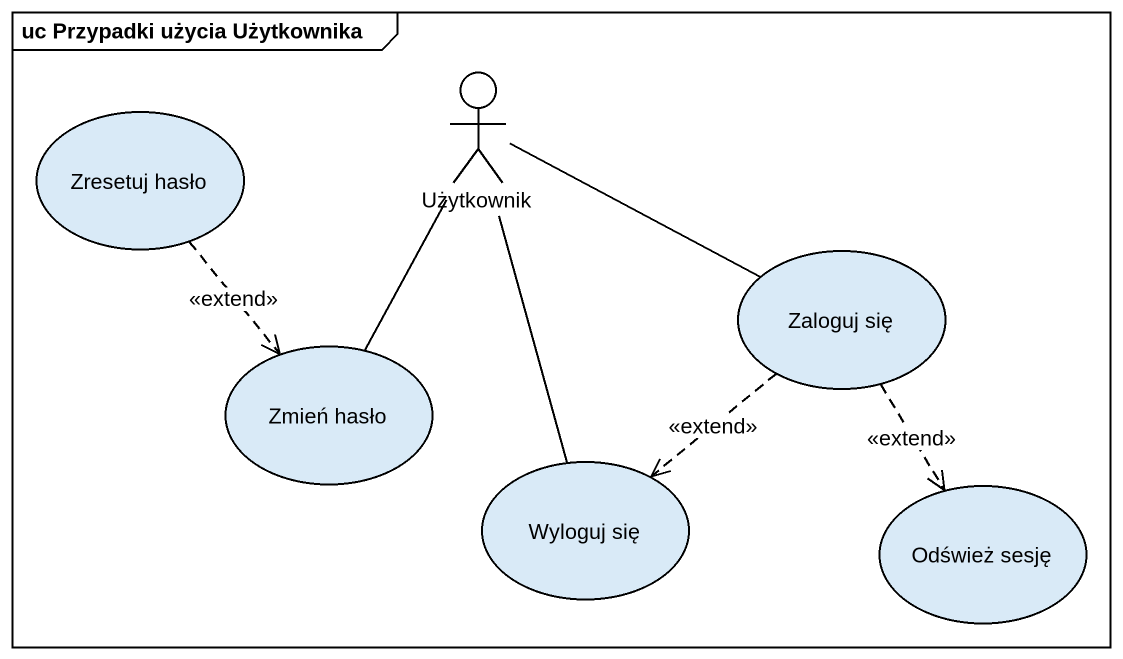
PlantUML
@startuml
mainframe uc Przypadki użycia Użytkownika
usecase "Zresetuj hasło" as Zresetuj_hasło
actor Użytkownik
usecase "Zaloguj się" as Zaloguj_się
usecase "Zmień hasło" as Zmień_hasło
usecase "Wyloguj się" as Wyloguj_się
usecase "Odśwież sesję" as Odśwież_sesję
Zresetuj_hasło ..> Zmień_hasło : <<extend>>
Użytkownik -right- Zaloguj_się
Użytkownik -- Zmień_hasło
Użytkownik -- Wyloguj_się
Zaloguj_się ..> Wyloguj_się : <<extend>>
Zaloguj_się ..> Odśwież_sesję : <<extend>>
@enduml
